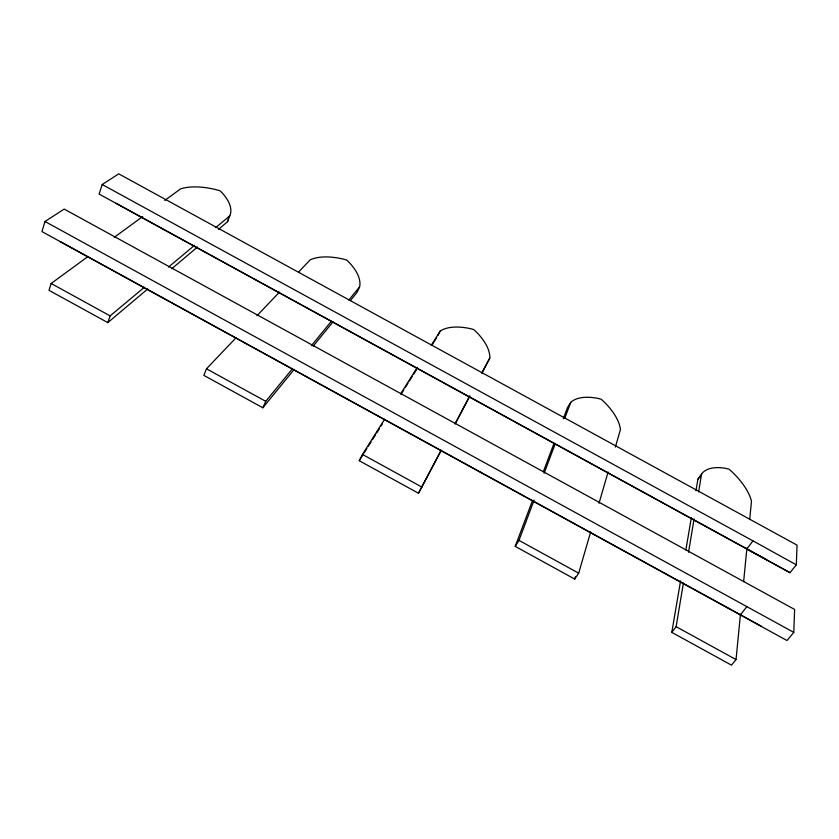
<?xml version="1.0" encoding="UTF-8"?>
<svg xmlns="http://www.w3.org/2000/svg" width="839" height="839" viewBox="0 0 839 839"><rect width="100%" height="100%" fill="white"/><g stroke="black" fill="none" stroke-linecap="round" stroke-linejoin="round"><path stroke-width="1.26" d="M60.314 241.663L786.982 640.524L793.778 632.375L794.638 609.471L64.184 209.079L44.991 221.486L41.95 231.585L761.518 626.303M102.201 184.517L752.95 540.861L746.815 549.031L790.002 572.68L796.316 564.825L797.05 545.13L118.719 173.841L102.201 184.517L99.117 194.061L766.406 559.54M44.991 221.486L793.778 632.375M752.95 540.861L796.316 564.825M680.576 580.882L671.798 632.375L731.493 665.159L736.034 659.569L740.459 614.158M743.627 581.731L746.92 547.993M749.709 519.446L751.471 501.219A58.52 27.362 34.6 0 0 732.51 472.294L728.976 469.106L725.127 468.256A59.076 27.163 35.6 0 0 701.624 473.941L697.922 479.184L695.951 490.763M671.798 632.375L676.119 626.681L683.397 583.053M688.536 552.261L694.105 518.901M698.604 491.958L701.603 473.993M685.851 549.985L691.336 517.799M481.932 373.093L489.829 358.064A57.136 27.771 27.6 0 0 476.835 332.464L473.71 329.507L469.494 328.448A57.167 27.802 28.9 0 0 440.297 330.965L431.215 345.332M481.88 372.883L486.767 363.57M532.314 500.998L515.219 546.378L574.694 579.046L578.679 573.173L590.666 531.968M599.015 503.253L608.097 472.042M615.354 447.072L620.441 429.526A57.461 27.739 31.2 0 0 604.479 402.269L601.144 399.196L597.116 398.242A57.765 27.645 32.5 0 0 570.751 402.342L567.426 407.775L563.273 418.808M574.694 579.046L575.428 576.54M87.948 256.566L51.137 283.488L48.998 290.315L107.812 322.616L147.695 288.994M107.812 322.616L110.15 315.894L144.329 287.305M515.219 546.378L518.995 540.389L534.097 500.096M544.165 473.227L555.156 443.915M564.773 418.262L570.751 402.342M543.399 471.56L554.023 443.338M350.314 300.666L356.921 292.58L359.616 286.823A57.534 27.446 24.1 0 0 349.58 262.869L346.664 260.027L342.27 258.863A57.304 27.603 25.4 0 0 310.241 259.807L298.464 272.161M218.507 229.32L227.484 221.748L229.813 215.801A58.615 26.817 21 0 0 222.713 193.484L220.007 190.757L215.424 189.499A58.143 27.079 22.1 0 0 180.595 188.869L164.748 200.437M236.252 337.53L206.499 368.803L203.825 375.358L262.859 407.775L294.206 369.38M262.859 407.775L265.743 401.325L292.318 368.919M697.922 479.184L697.954 479.132A58.908 27.309 35.7 0 1 700.072 476.877M441.314 450.239L418.483 493.248L359.228 460.705L362.458 454.434L384.682 419.164M437.916 335.464L440.244 331.006M455.262 423.758L469.809 396.123M418.483 493.248L441.041 450.428M455.063 423.81L469.693 396.029M486.756 363.633L489.819 358.127M400.654 393.827L417.329 367.367M359.228 460.705L362.721 455.168M364.116 452.945L366.905 448.519M368.3 446.296L371.09 441.87M372.485 439.646L375.274 435.221M376.669 432.997L379.459 428.572M380.854 426.348L382.248 424.135M401.073 394.215L403.863 389.778M405.258 387.566L408.048 383.129M409.442 380.916L412.232 376.48M413.627 374.267L416.417 369.831M431.76 345.448L436.637 337.687M227.484 221.748L227.516 221.706A58.436 26.963 21 0 0 228.386 218.78M740.386 614.966L746.962 606.461M313.188 346.14L332.989 321.882M311.426 345.626L331.353 321.316M348.804 300.047L359.595 286.875M256.986 315.737L279.534 292.056M171.638 268.826L197.564 246.97M168.461 267.138L194.596 245.271M215.707 227.621L229.781 215.854M114.251 237.343L142.651 216.588M116.16 203.395L790.002 572.68M51.137 283.488L110.15 315.894M206.499 368.803L265.743 401.325M362.458 454.434L421.912 487.092M518.995 540.389L578.679 573.173M676.119 626.681L736.034 659.569"/></g></svg>
